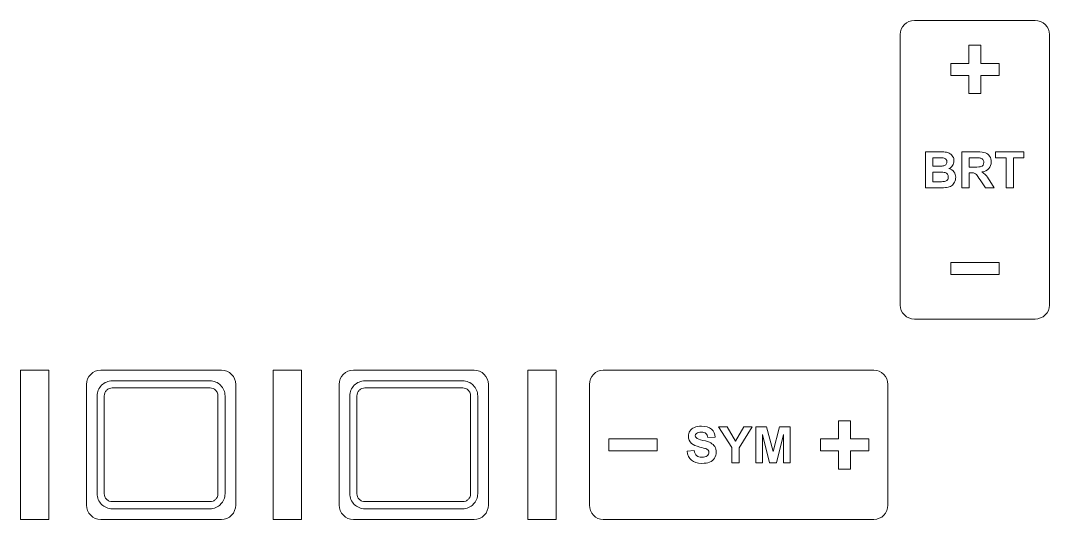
# Model space of a CAD drawing. Header units: millimetres. Extents: x -2196 to -762, y -68 to 126.
# Drawn here: x -834.9 to -762.5, y -61.3 to -26.2 of the extents above; entities that cross this region are included whole.
import ezdxf

# ---------------------------------------------------------------- set-up
doc = ezdxf.new("R2010")
doc.units = ezdxf.units.MM
doc.header["$MEASUREMENT"] = 0
doc.layers.add('Buttons', color=7, linetype='Continuous')
doc.layers.add('Engrave', color=7, linetype='Continuous', plot=False)

msp = doc.modelspace()

# ---------------------------------------------------------------- linework, layer by layer
at = {"layer": 'Buttons', "color": 250, "lineweight": 9}
for points in [[(-834.8926, -61.2855), (-832.8926, -61.2855), (-832.8926, -50.7855), (-834.8926, -50.7855), (-834.8926, -61.2855)], [(-817.1126, -61.2853), (-815.1126, -61.2853), (-815.1126, -50.7853), (-817.1126, -50.7853), (-817.1126, -61.2853)], [(-799.2044, -61.2855), (-797.2044, -61.2855), (-797.2044, -50.7855), (-799.2044, -50.7855), (-799.2044, -61.2855)]]:
    msp.add_lwpolyline(points, close=True, dxfattribs=at)
for points in [[(-763.4927, -47.1854), (-763.4927, -47.1854), (-771.9925, -47.1854), (-771.9925, -47.1854), (-771.9925, -47.1854), (-772.2575, -47.1855), (-772.5118, -47.0828), (-772.6993, -46.8999), (-772.6993, -46.8999), (-772.8869, -46.717), (-772.9923, -46.4675), (-772.9925, -46.2087), (-772.9925, -46.2087), (-772.9925, -46.2087), (-772.9925, -27.1623), (-772.9925, -27.1623), (-772.9925, -27.1623), (-772.9926, -26.9034), (-772.8875, -26.6551), (-772.7002, -26.4719), (-772.7002, -26.4719), (-772.5129, -26.2887), (-772.2575, -26.1857), (-771.9925, -26.1856), (-771.9925, -26.1856), (-771.9925, -26.1856), (-763.4927, -26.1856), (-763.4927, -26.1856), (-763.4927, -26.1856), (-763.2276, -26.1854), (-762.9734, -26.2881), (-762.7858, -26.471), (-762.7858, -26.471), (-762.5983, -26.6539), (-762.4928, -26.9034), (-762.4927, -27.1623), (-762.4927, -27.1623), (-762.4927, -27.1623), (-762.4927, -46.2087), (-762.4927, -46.2087), (-762.4927, -46.2087), (-762.4925, -46.4675), (-762.5976, -46.7159), (-762.7849, -46.899), (-762.7849, -46.899), (-762.9722, -47.0822), (-763.2276, -47.1852), (-763.4927, -47.1854)], [(-820.7526, -61.2855), (-820.7526, -61.2855), (-829.2526, -61.2855), (-829.2526, -61.2855), (-829.2526, -61.2855), (-829.5176, -61.2857), (-829.7719, -61.1806), (-829.9594, -60.9933), (-829.9594, -60.9933), (-830.147, -60.806), (-830.2524, -60.5506), (-830.2526, -60.2855), (-830.2526, -60.2855), (-830.2526, -60.2855), (-830.2526, -51.7855), (-830.2526, -51.7855), (-830.2526, -51.7855), (-830.2527, -51.5205), (-830.1476, -51.2662), (-829.9603, -51.0787), (-829.9603, -51.0787), (-829.773, -50.8911), (-829.5176, -50.7857), (-829.2526, -50.7855), (-829.2526, -50.7855), (-829.2526, -50.7855), (-820.7526, -50.7855), (-820.7526, -50.7855), (-820.7526, -50.7855), (-820.4875, -50.7854), (-820.2333, -50.8905), (-820.0457, -51.0778), (-820.0457, -51.0778), (-819.8582, -51.2651), (-819.7527, -51.5205), (-819.7526, -51.7855), (-819.7526, -51.7855), (-819.7526, -51.7855), (-819.7526, -60.2855), (-819.7526, -60.2855), (-819.7526, -60.2855), (-819.7524, -60.5506), (-819.8575, -60.8048), (-820.0448, -60.9924), (-820.0448, -60.9924), (-820.2321, -61.1799), (-820.4875, -61.2854), (-820.7526, -61.2855)], [(-802.9726, -61.2855), (-802.9726, -61.2855), (-811.4726, -61.2855), (-811.4726, -61.2855), (-811.4726, -61.2855), (-811.7376, -61.2857), (-811.9919, -61.1806), (-812.1794, -60.9933), (-812.1794, -60.9933), (-812.367, -60.806), (-812.4724, -60.5506), (-812.4726, -60.2855), (-812.4726, -60.2855), (-812.4726, -60.2855), (-812.4726, -51.7855), (-812.4726, -51.7855), (-812.4726, -51.7855), (-812.4727, -51.5205), (-812.3676, -51.2662), (-812.1803, -51.0787), (-812.1803, -51.0787), (-811.993, -50.8911), (-811.7376, -50.7857), (-811.4726, -50.7855), (-811.4726, -50.7855), (-811.4726, -50.7855), (-802.9726, -50.7855), (-802.9726, -50.7855), (-802.9726, -50.7855), (-802.7075, -50.7854), (-802.4533, -50.8905), (-802.2657, -51.0778), (-802.2657, -51.0778), (-802.0782, -51.2651), (-801.9727, -51.5205), (-801.9726, -51.7855), (-801.9726, -51.7855), (-801.9726, -51.7855), (-801.9726, -60.2855), (-801.9726, -60.2855), (-801.9726, -60.2855), (-801.9724, -60.5506), (-802.0775, -60.8048), (-802.2648, -60.9924), (-802.2648, -60.9924), (-802.4521, -61.1799), (-802.7075, -61.2854), (-802.9726, -61.2855)], [(-794.8625, -60.2854), (-794.8625, -60.2854), (-794.8625, -51.7856), (-794.8625, -51.7856), (-794.8625, -51.7856), (-794.8626, -51.5206), (-794.7599, -51.2663), (-794.577, -51.0788), (-794.577, -51.0788), (-794.3941, -50.8912), (-794.1446, -50.7858), (-793.8858, -50.7856), (-793.8858, -50.7856), (-793.8858, -50.7856), (-774.8394, -50.7856), (-774.8394, -50.7856), (-774.8394, -50.7856), (-774.5805, -50.7855), (-774.3322, -50.8906), (-774.149, -51.0779), (-774.149, -51.0779), (-773.9658, -51.2652), (-773.8628, -51.5206), (-773.8627, -51.7856), (-773.8627, -51.7856), (-773.8627, -51.7856), (-773.8627, -60.2854), (-773.8627, -60.2854), (-773.8627, -60.2854), (-773.8625, -60.5505), (-773.9652, -60.8047), (-774.1481, -60.9923), (-774.1481, -60.9923), (-774.331, -61.1798), (-774.5805, -61.2853), (-774.8394, -61.2854), (-774.8394, -61.2854), (-774.8394, -61.2854), (-793.8858, -61.2854), (-793.8858, -61.2854), (-793.8858, -61.2854), (-794.1446, -61.2856), (-794.393, -61.1805), (-794.5761, -60.9932), (-794.5761, -60.9932), (-794.7593, -60.8059), (-794.8623, -60.5505), (-794.8625, -60.2854)]]:
    msp.add_open_spline(points, degree=3, knots=[0, 0, 0, 0, 0.0769231, 0.0769231, 0.0769231, 0.0769231, 0.1538462, 0.1538462, 0.1538462, 0.1538462, 0.2307692, 0.2307692, 0.2307692, 0.2307692, 0.3076923, 0.3076923, 0.3076923, 0.3076923, 0.3846154, 0.3846154, 0.3846154, 0.3846154, 0.4615385, 0.4615385, 0.4615385, 0.4615385, 0.5384615, 0.5384615, 0.5384615, 0.5384615, 0.6153846, 0.6153846, 0.6153846, 0.6153846, 0.6923077, 0.6923077, 0.6923077, 0.6923077, 0.7692308, 0.7692308, 0.7692308, 0.7692308, 0.8461538, 0.8461538, 0.8461538, 0.8461538, 1, 1, 1, 1], dxfattribs=at)
at = {"layer": 'Engrave', "color": 240, "lineweight": 9}
for points, knots in [([(-766.0349, -30.0522), (-766.0349, -30.0522), (-767.3099, -30.0522), (-767.3099, -30.0522), (-767.3099, -30.0522), (-767.3099, -30.0522), (-767.3099, -31.3272), (-767.3099, -31.3272), (-767.3099, -31.3272), (-767.3099, -31.3272), (-768.1599, -31.3272), (-768.1599, -31.3272), (-768.1599, -31.3272), (-768.1599, -31.3272), (-768.1599, -30.0522), (-768.1599, -30.0522), (-768.1599, -30.0522), (-768.1599, -30.0522), (-769.4349, -30.0522), (-769.4349, -30.0522), (-769.4349, -30.0522), (-769.4349, -30.0522), (-769.4349, -29.2022), (-769.4349, -29.2022), (-769.4349, -29.2022), (-769.4349, -29.2022), (-768.1599, -29.2022), (-768.1599, -29.2022), (-768.1599, -29.2022), (-768.1599, -29.2022), (-768.1599, -27.9272), (-768.1599, -27.9272), (-768.1599, -27.9272), (-768.1599, -27.9272), (-767.3099, -27.9272), (-767.3099, -27.9272), (-767.3099, -27.9272), (-767.3099, -27.9272), (-767.3099, -29.2022), (-767.3099, -29.2022), (-767.3099, -29.2022), (-767.3099, -29.2022), (-766.0349, -29.2022), (-766.0349, -29.2022), (-766.0349, -29.2022), (-766.0349, -29.2022), (-766.0349, -30.0522), (-766.0349, -30.0522)], [0, 0, 0, 0, 0.0769231, 0.0769231, 0.0769231, 0.0769231, 0.1538462, 0.1538462, 0.1538462, 0.1538462, 0.2307692, 0.2307692, 0.2307692, 0.2307692, 0.3076923, 0.3076923, 0.3076923, 0.3076923, 0.3846154, 0.3846154, 0.3846154, 0.3846154, 0.4615385, 0.4615385, 0.4615385, 0.4615385, 0.5384615, 0.5384615, 0.5384615, 0.5384615, 0.6153846, 0.6153846, 0.6153846, 0.6153846, 0.6923077, 0.6923077, 0.6923077, 0.6923077, 0.7692308, 0.7692308, 0.7692308, 0.7692308, 0.8461538, 0.8461538, 0.8461538, 0.8461538, 1, 1, 1, 1]), ([(-771.2021, -35.4226), (-771.2021, -35.4226), (-770.192, -35.4226), (-770.192, -35.4226), (-770.192, -35.4226), (-769.9915, -35.4226), (-769.8427, -35.4308), (-769.7445, -35.4473), (-769.7445, -35.4473), (-769.6458, -35.4643), (-769.5582, -35.499), (-769.4806, -35.5513), (-769.4806, -35.5513), (-769.403, -35.6042), (-769.3383, -35.6742), (-769.2865, -35.7618), (-769.2865, -35.7618), (-769.2348, -35.8494), (-769.2089, -35.9482), (-769.2089, -36.057), (-769.2089, -36.057), (-769.2089, -36.1746), (-769.2407, -36.2833), (-769.3042, -36.3815), (-769.3042, -36.3815), (-769.3677, -36.4803), (-769.4541, -36.5538), (-769.5629, -36.6032), (-769.5629, -36.6032), (-769.4094, -36.6484), (-769.2918, -36.7249), (-769.2089, -36.8331), (-769.2089, -36.8331), (-769.1266, -36.9412), (-769.0855, -37.0682), (-769.0855, -37.2146), (-769.0855, -37.2146), (-769.0855, -37.3299), (-769.1119, -37.4416), (-769.1654, -37.5504), (-769.1654, -37.5504), (-769.2189, -37.6591), (-769.2918, -37.7461), (-769.3847, -37.8114), (-769.3847, -37.8114), (-769.477, -37.8761), (-769.5911, -37.9161), (-769.7269, -37.9313), (-769.7269, -37.9313), (-769.8116, -37.9402), (-770.0168, -37.946), (-770.3419, -37.9484), (-770.3419, -37.9484), (-770.3419, -37.9484), (-771.2021, -37.9484), (-771.2021, -37.9484), (-771.2021, -37.9484), (-771.2021, -37.9484), (-771.2021, -35.4226), (-771.2021, -35.4226)], [0, 0, 0, 0, 0.0625, 0.0625, 0.0625, 0.0625, 0.125, 0.125, 0.125, 0.125, 0.1875, 0.1875, 0.1875, 0.1875, 0.25, 0.25, 0.25, 0.25, 0.3125, 0.3125, 0.3125, 0.3125, 0.375, 0.375, 0.375, 0.375, 0.4375, 0.4375, 0.4375, 0.4375, 0.5, 0.5, 0.5, 0.5, 0.5625, 0.5625, 0.5625, 0.5625, 0.625, 0.625, 0.625, 0.625, 0.6875, 0.6875, 0.6875, 0.6875, 0.75, 0.75, 0.75, 0.75, 0.8125, 0.8125, 0.8125, 0.8125, 0.875, 0.875, 0.875, 0.875, 1, 1, 1, 1]), ([(-768.6545, -37.9484), (-768.6545, -37.9484), (-768.6545, -35.4226), (-768.6545, -35.4226), (-768.6545, -35.4226), (-768.6545, -35.4226), (-767.5803, -35.4226), (-767.5803, -35.4226), (-767.5803, -35.4226), (-767.3104, -35.4226), (-767.114, -35.4455), (-766.9918, -35.4908), (-766.9918, -35.4908), (-766.8689, -35.536), (-766.7713, -35.6166), (-766.6978, -35.7324), (-766.6978, -35.7324), (-766.6243, -35.8488), (-766.5872, -35.9811), (-766.5872, -36.1305), (-766.5872, -36.1305), (-766.5872, -36.3204), (-766.6425, -36.4768), (-766.7536, -36.6002), (-766.7536, -36.6002), (-766.8648, -36.7237), (-767.0306, -36.8013), (-767.2516, -36.8336), (-767.2516, -36.8336), (-767.1417, -36.8977), (-767.0511, -36.9683), (-766.98, -37.0453), (-766.98, -37.0453), (-766.9083, -37.1223), (-766.8118, -37.2593), (-766.6907, -37.4557), (-766.6907, -37.4557), (-766.6907, -37.4557), (-766.3826, -37.9484), (-766.3826, -37.9484), (-766.3826, -37.9484), (-766.3826, -37.9484), (-766.9923, -37.9484), (-766.9923, -37.9484), (-766.9923, -37.9484), (-766.9923, -37.9484), (-767.358, -37.3969), (-767.358, -37.3969), (-767.358, -37.3969), (-767.4892, -37.2011), (-767.5791, -37.0776), (-767.6279, -37.0265), (-767.6279, -37.0265), (-767.6761, -36.9759), (-767.7273, -36.9407), (-767.7814, -36.9218), (-767.7814, -36.9218), (-767.8361, -36.903), (-767.9219, -36.8936), (-768.0395, -36.8936), (-768.0395, -36.8936), (-768.0395, -36.8936), (-768.143, -36.8936), (-768.143, -36.8936), (-768.143, -36.8936), (-768.143, -36.8936), (-768.143, -37.9484), (-768.143, -37.9484), (-768.143, -37.9484), (-768.143, -37.9484), (-768.6545, -37.9484), (-768.6545, -37.9484)], [0, 0, 0, 0, 0.0526316, 0.0526316, 0.0526316, 0.0526316, 0.1052632, 0.1052632, 0.1052632, 0.1052632, 0.1578947, 0.1578947, 0.1578947, 0.1578947, 0.2105263, 0.2105263, 0.2105263, 0.2105263, 0.2631579, 0.2631579, 0.2631579, 0.2631579, 0.3157895, 0.3157895, 0.3157895, 0.3157895, 0.3684211, 0.3684211, 0.3684211, 0.3684211, 0.4210526, 0.4210526, 0.4210526, 0.4210526, 0.4736842, 0.4736842, 0.4736842, 0.4736842, 0.5263158, 0.5263158, 0.5263158, 0.5263158, 0.5789474, 0.5789474, 0.5789474, 0.5789474, 0.6315789, 0.6315789, 0.6315789, 0.6315789, 0.6842105, 0.6842105, 0.6842105, 0.6842105, 0.7368421, 0.7368421, 0.7368421, 0.7368421, 0.7894737, 0.7894737, 0.7894737, 0.7894737, 0.8421053, 0.8421053, 0.8421053, 0.8421053, 0.8947368, 0.8947368, 0.8947368, 0.8947368, 1, 1, 1, 1]), ([(-765.5389, -37.9484), (-765.5389, -37.9484), (-765.5389, -35.8494), (-765.5389, -35.8494), (-765.5389, -35.8494), (-765.5389, -35.8494), (-766.2868, -35.8494), (-766.2868, -35.8494), (-766.2868, -35.8494), (-766.2868, -35.8494), (-766.2868, -35.4226), (-766.2868, -35.4226), (-766.2868, -35.4226), (-766.2868, -35.4226), (-764.2831, -35.4226), (-764.2831, -35.4226), (-764.2831, -35.4226), (-764.2831, -35.4226), (-764.2831, -35.8494), (-764.2831, -35.8494), (-764.2831, -35.8494), (-764.2831, -35.8494), (-765.0274, -35.8494), (-765.0274, -35.8494), (-765.0274, -35.8494), (-765.0274, -35.8494), (-765.0274, -37.9484), (-765.0274, -37.9484), (-765.0274, -37.9484), (-765.0274, -37.9484), (-765.5389, -37.9484), (-765.5389, -37.9484)], [0, 0, 0, 0, 0.1111111, 0.1111111, 0.1111111, 0.1111111, 0.2222222, 0.2222222, 0.2222222, 0.2222222, 0.3333333, 0.3333333, 0.3333333, 0.3333333, 0.4444444, 0.4444444, 0.4444444, 0.4444444, 0.5555556, 0.5555556, 0.5555556, 0.5555556, 0.6666667, 0.6666667, 0.6666667, 0.6666667, 0.7777778, 0.7777778, 0.7777778, 0.7777778, 1, 1, 1, 1]), ([(-770.6906, -35.8424), (-770.6906, -35.8424), (-770.6906, -36.4244), (-770.6906, -36.4244), (-770.6906, -36.4244), (-770.6906, -36.4244), (-770.3566, -36.4244), (-770.3566, -36.4244), (-770.3566, -36.4244), (-770.1585, -36.4244), (-770.035, -36.4215), (-769.9868, -36.4156), (-769.9868, -36.4156), (-769.8998, -36.4056), (-769.831, -36.3756), (-769.781, -36.3257), (-769.781, -36.3257), (-769.731, -36.2757), (-769.7063, -36.2104), (-769.7063, -36.1293), (-769.7063, -36.1293), (-769.7063, -36.0511), (-769.7281, -35.9882), (-769.771, -35.9394), (-769.771, -35.9394), (-769.8139, -35.8906), (-769.878, -35.8612), (-769.9627, -35.8512), (-769.9627, -35.8512), (-770.0132, -35.8453), (-770.1585, -35.8424), (-770.3978, -35.8424), (-770.3978, -35.8424), (-770.3978, -35.8424), (-770.6906, -35.8424), (-770.6906, -35.8424)], [0, 0, 0, 0, 0.1, 0.1, 0.1, 0.1, 0.2, 0.2, 0.2, 0.2, 0.3, 0.3, 0.3, 0.3, 0.4, 0.4, 0.4, 0.4, 0.5, 0.5, 0.5, 0.5, 0.6, 0.6, 0.6, 0.6, 0.7, 0.7, 0.7, 0.7, 0.8, 0.8, 0.8, 0.8, 1, 1, 1, 1]), ([(-768.143, -36.4915), (-768.143, -36.4915), (-767.7655, -36.4915), (-767.7655, -36.4915), (-767.7655, -36.4915), (-767.5209, -36.4915), (-767.3686, -36.4809), (-767.3075, -36.4603), (-767.3075, -36.4603), (-767.2469, -36.4397), (-767.1987, -36.4039), (-767.1646, -36.3533), (-767.1646, -36.3533), (-767.1299, -36.3027), (-767.1129, -36.2392), (-767.1129, -36.1634), (-767.1129, -36.1634), (-767.1129, -36.0781), (-767.1358, -36.0099), (-767.1811, -35.957), (-767.1811, -35.957), (-767.2263, -35.9047), (-767.2904, -35.8718), (-767.3727, -35.8582), (-767.3727, -35.8582), (-767.4145, -35.8524), (-767.5385, -35.8494), (-767.7449, -35.8494), (-767.7449, -35.8494), (-767.7449, -35.8494), (-768.143, -35.8494), (-768.143, -35.8494), (-768.143, -35.8494), (-768.143, -35.8494), (-768.143, -36.4915), (-768.143, -36.4915)], [0, 0, 0, 0, 0.1, 0.1, 0.1, 0.1, 0.2, 0.2, 0.2, 0.2, 0.3, 0.3, 0.3, 0.3, 0.4, 0.4, 0.4, 0.4, 0.5, 0.5, 0.5, 0.5, 0.6, 0.6, 0.6, 0.6, 0.7, 0.7, 0.7, 0.7, 0.8, 0.8, 0.8, 0.8, 1, 1, 1, 1]), ([(-770.6906, -36.8442), (-770.6906, -36.8442), (-770.6906, -37.5215), (-770.6906, -37.5215), (-770.6906, -37.5215), (-770.6906, -37.5215), (-770.2178, -37.5215), (-770.2178, -37.5215), (-770.2178, -37.5215), (-770.0344, -37.5215), (-769.9174, -37.5163), (-769.868, -37.5063), (-769.868, -37.5063), (-769.7922, -37.4922), (-769.7304, -37.4586), (-769.6828, -37.4051), (-769.6828, -37.4051), (-769.6352, -37.351), (-769.6111, -37.2799), (-769.6111, -37.1899), (-769.6111, -37.1899), (-769.6111, -37.1135), (-769.6293, -37.0494), (-769.6664, -36.9965), (-769.6664, -36.9965), (-769.7028, -36.9436), (-769.7563, -36.9048), (-769.8257, -36.8807), (-769.8257, -36.8807), (-769.8951, -36.8566), (-770.0462, -36.8442), (-770.2784, -36.8442), (-770.2784, -36.8442), (-770.2784, -36.8442), (-770.6906, -36.8442), (-770.6906, -36.8442)], [0, 0, 0, 0, 0.1, 0.1, 0.1, 0.1, 0.2, 0.2, 0.2, 0.2, 0.3, 0.3, 0.3, 0.3, 0.4, 0.4, 0.4, 0.4, 0.5, 0.5, 0.5, 0.5, 0.6, 0.6, 0.6, 0.6, 0.7, 0.7, 0.7, 0.7, 0.8, 0.8, 0.8, 0.8, 1, 1, 1, 1]), ([(-769.4349, -43.2024), (-769.4349, -43.2024), (-766.0349, -43.2024), (-766.0349, -43.2024), (-766.0349, -43.2024), (-766.0349, -43.2024), (-766.0349, -44.0524), (-766.0349, -44.0524), (-766.0349, -44.0524), (-766.0349, -44.0524), (-769.4349, -44.0524), (-769.4349, -44.0524), (-769.4349, -44.0524), (-769.4349, -44.0524), (-769.4349, -43.2024), (-769.4349, -43.2024)], [0, 0, 0, 0, 0.2, 0.2, 0.2, 0.2, 0.4, 0.4, 0.4, 0.4, 0.6, 0.6, 0.6, 0.6, 1, 1, 1, 1]), ([(-821.5623, -60.5354), (-821.5623, -60.5354), (-828.443, -60.5354), (-828.443, -60.5354), (-828.443, -60.5354), (-828.443, -60.5354), (-828.443, -60.5344), (-828.443, -60.5344), (-828.443, -60.5344), (-828.5833, -60.5345), (-828.7208, -60.5069), (-828.8473, -60.4546), (-828.8473, -60.4546), (-828.975, -60.4019), (-829.0922, -60.3244), (-829.191, -60.2257), (-829.191, -60.2257), (-829.2909, -60.126), (-829.3686, -60.0087), (-829.4212, -59.8819), (-829.4212, -59.8819), (-829.4212, -59.8819), (-829.4212, -59.8809), (-829.4212, -59.8809), (-829.4212, -59.8809), (-829.4736, -59.7542), (-829.5014, -59.6165), (-829.5015, -59.4759), (-829.5015, -59.4759), (-829.5015, -59.4759), (-829.5025, -59.4759), (-829.5025, -59.4759), (-829.5025, -59.4759), (-829.5025, -59.4759), (-829.5025, -52.5952), (-829.5025, -52.5952), (-829.5025, -52.5952), (-829.5025, -52.5952), (-829.5015, -52.5952), (-829.5015, -52.5952), (-829.5015, -52.5952), (-829.5016, -52.4548), (-829.4739, -52.3174), (-829.4216, -52.1908), (-829.4216, -52.1908), (-829.3689, -52.0631), (-829.2914, -51.9459), (-829.1927, -51.8471), (-829.1927, -51.8471), (-829.093, -51.7472), (-828.9757, -51.6695), (-828.8489, -51.6169), (-828.8489, -51.6169), (-828.8489, -51.6169), (-828.8479, -51.6169), (-828.8479, -51.6169), (-828.8479, -51.6169), (-828.7213, -51.5646), (-828.5835, -51.5367), (-828.443, -51.5366), (-828.443, -51.5366), (-828.443, -51.5366), (-828.443, -51.5356), (-828.443, -51.5356), (-828.443, -51.5356), (-828.443, -51.5356), (-821.5623, -51.5356), (-821.5623, -51.5356), (-821.5623, -51.5356), (-821.5623, -51.5356), (-821.5623, -51.5366), (-821.5623, -51.5366), (-821.5623, -51.5366), (-821.4218, -51.5365), (-821.2844, -51.5642), (-821.1578, -51.6165), (-821.1578, -51.6165), (-821.1578, -51.6165), (-821.1568, -51.6165), (-821.1568, -51.6165), (-821.1568, -51.6165), (-821.0303, -51.6689), (-820.9133, -51.7464), (-820.8141, -51.8455), (-820.8141, -51.8455), (-820.8141, -51.8455), (-820.8131, -51.8455), (-820.8131, -51.8455), (-820.8131, -51.8455), (-820.7149, -51.9437), (-820.6373, -52.0614), (-820.584, -52.1903), (-820.584, -52.1903), (-820.5316, -52.3169), (-820.5038, -52.4546), (-820.5037, -52.5952), (-820.5037, -52.5952), (-820.5037, -52.5952), (-820.5027, -52.5952), (-820.5027, -52.5952), (-820.5027, -52.5952), (-820.5027, -52.5952), (-820.5027, -59.4759), (-820.5027, -59.4759), (-820.5027, -59.4759), (-820.5027, -59.4759), (-820.5037, -59.4759), (-820.5037, -59.4759), (-820.5037, -59.4759), (-820.5036, -59.6162), (-820.5312, -59.7537), (-820.5835, -59.8802), (-820.5835, -59.8802), (-820.6363, -60.008), (-820.7138, -60.1251), (-820.8124, -60.224), (-820.8124, -60.224), (-820.8124, -60.224), (-820.8124, -60.225), (-820.8124, -60.225), (-820.8124, -60.225), (-820.9105, -60.3231), (-821.0283, -60.4007), (-821.1573, -60.4541), (-821.1573, -60.4541), (-821.2839, -60.5065), (-821.4218, -60.5343), (-821.5623, -60.5344), (-821.5623, -60.5344), (-821.5623, -60.5344), (-821.5623, -60.5354), (-821.5623, -60.5354)], [0, 0, 0, 0, 0.0294118, 0.0294118, 0.0294118, 0.0294118, 0.0588235, 0.0588235, 0.0588235, 0.0588235, 0.0882353, 0.0882353, 0.0882353, 0.0882353, 0.1176471, 0.1176471, 0.1176471, 0.1176471, 0.1470588, 0.1470588, 0.1470588, 0.1470588, 0.1764706, 0.1764706, 0.1764706, 0.1764706, 0.2058824, 0.2058824, 0.2058824, 0.2058824, 0.2352941, 0.2352941, 0.2352941, 0.2352941, 0.2647059, 0.2647059, 0.2647059, 0.2647059, 0.2941176, 0.2941176, 0.2941176, 0.2941176, 0.3235294, 0.3235294, 0.3235294, 0.3235294, 0.3529412, 0.3529412, 0.3529412, 0.3529412, 0.3823529, 0.3823529, 0.3823529, 0.3823529, 0.4117647, 0.4117647, 0.4117647, 0.4117647, 0.4411765, 0.4411765, 0.4411765, 0.4411765, 0.4705882, 0.4705882, 0.4705882, 0.4705882, 0.5, 0.5, 0.5, 0.5, 0.5294118, 0.5294118, 0.5294118, 0.5294118, 0.5588235, 0.5588235, 0.5588235, 0.5588235, 0.5882353, 0.5882353, 0.5882353, 0.5882353, 0.6176471, 0.6176471, 0.6176471, 0.6176471, 0.6470588, 0.6470588, 0.6470588, 0.6470588, 0.6764706, 0.6764706, 0.6764706, 0.6764706, 0.7058824, 0.7058824, 0.7058824, 0.7058824, 0.7352941, 0.7352941, 0.7352941, 0.7352941, 0.7647059, 0.7647059, 0.7647059, 0.7647059, 0.7941176, 0.7941176, 0.7941176, 0.7941176, 0.8235294, 0.8235294, 0.8235294, 0.8235294, 0.8529412, 0.8529412, 0.8529412, 0.8529412, 0.8823529, 0.8823529, 0.8823529, 0.8823529, 0.9117647, 0.9117647, 0.9117647, 0.9117647, 0.9411765, 0.9411765, 0.9411765, 0.9411765, 1, 1, 1, 1]), ([(-828.443, -60.0364), (-828.443, -60.0364), (-828.443, -60.0354), (-828.443, -60.0354), (-828.443, -60.0354), (-828.443, -60.0354), (-821.5623, -60.0354), (-821.5623, -60.0354), (-821.5623, -60.0354), (-821.5623, -60.0354), (-821.5623, -60.0364), (-821.5623, -60.0364), (-821.5623, -60.0364), (-821.4884, -60.0364), (-821.4149, -60.0213), (-821.3467, -59.9931), (-821.3467, -59.9931), (-821.2811, -59.966), (-821.2193, -59.9247), (-821.166, -59.8714), (-821.166, -59.8714), (-821.166, -59.8714), (-821.1655, -59.8719), (-821.1655, -59.8719), (-821.1655, -59.8719), (-821.1129, -59.8191), (-821.072, -59.7574), (-821.0445, -59.6908), (-821.0445, -59.6908), (-821.0165, -59.623), (-821.0017, -59.5498), (-821.0017, -59.4759), (-821.0017, -59.4759), (-821.0017, -59.4759), (-821.0027, -59.4759), (-821.0027, -59.4759), (-821.0027, -59.4759), (-821.0027, -59.4759), (-821.0027, -52.5952), (-821.0027, -52.5952), (-821.0027, -52.5952), (-821.0027, -52.5952), (-821.0017, -52.5952), (-821.0017, -52.5952), (-821.0017, -52.5952), (-821.0017, -52.5213), (-821.0168, -52.4479), (-821.045, -52.3797), (-821.045, -52.3797), (-821.0721, -52.3141), (-821.1134, -52.2524), (-821.1667, -52.1991), (-821.1667, -52.1991), (-821.1667, -52.1991), (-821.1662, -52.1986), (-821.1662, -52.1986), (-821.1662, -52.1986), (-821.2185, -52.1465), (-821.2806, -52.1055), (-821.3482, -52.0775), (-821.3482, -52.0775), (-821.3482, -52.0775), (-821.3481, -52.0772), (-821.3481, -52.0772), (-821.3481, -52.0772), (-821.4157, -52.0495), (-821.4886, -52.0346), (-821.5623, -52.0346), (-821.5623, -52.0346), (-821.5623, -52.0346), (-821.5623, -52.0356), (-821.5623, -52.0356), (-821.5623, -52.0356), (-821.5623, -52.0356), (-828.443, -52.0356), (-828.443, -52.0356), (-828.443, -52.0356), (-828.443, -52.0356), (-828.443, -52.0346), (-828.443, -52.0346), (-828.443, -52.0346), (-828.5165, -52.0346), (-828.5897, -52.0497), (-828.6576, -52.0776), (-828.6576, -52.0776), (-828.6576, -52.0776), (-828.6575, -52.0779), (-828.6575, -52.0779), (-828.6575, -52.0779), (-828.7252, -52.106), (-828.7874, -52.1469), (-828.8391, -52.1987), (-828.8391, -52.1987), (-828.8918, -52.2515), (-828.9331, -52.3135), (-828.9606, -52.3802), (-828.9606, -52.3802), (-828.9886, -52.4481), (-829.0035, -52.5213), (-829.0035, -52.5952), (-829.0035, -52.5952), (-829.0035, -52.5952), (-829.0025, -52.5952), (-829.0025, -52.5952), (-829.0025, -52.5952), (-829.0025, -52.5952), (-829.0025, -59.4759), (-829.0025, -59.4759), (-829.0025, -59.4759), (-829.0025, -59.4759), (-829.0035, -59.4759), (-829.0035, -59.4759), (-829.0035, -59.4759), (-829.0035, -59.5495), (-828.9884, -59.6227), (-828.9605, -59.6906), (-828.9605, -59.6906), (-828.9605, -59.6906), (-828.9602, -59.6905), (-828.9602, -59.6905), (-828.9602, -59.6905), (-828.9321, -59.7582), (-828.8912, -59.8204), (-828.8394, -59.8721), (-828.8394, -59.8721), (-828.7865, -59.9249), (-828.7246, -59.9661), (-828.6579, -59.9936), (-828.6579, -59.9936), (-828.5901, -60.0216), (-828.5169, -60.0364), (-828.443, -60.0364)], [0, 0, 0, 0, 0.0294118, 0.0294118, 0.0294118, 0.0294118, 0.0588235, 0.0588235, 0.0588235, 0.0588235, 0.0882353, 0.0882353, 0.0882353, 0.0882353, 0.1176471, 0.1176471, 0.1176471, 0.1176471, 0.1470588, 0.1470588, 0.1470588, 0.1470588, 0.1764706, 0.1764706, 0.1764706, 0.1764706, 0.2058824, 0.2058824, 0.2058824, 0.2058824, 0.2352941, 0.2352941, 0.2352941, 0.2352941, 0.2647059, 0.2647059, 0.2647059, 0.2647059, 0.2941176, 0.2941176, 0.2941176, 0.2941176, 0.3235294, 0.3235294, 0.3235294, 0.3235294, 0.3529412, 0.3529412, 0.3529412, 0.3529412, 0.3823529, 0.3823529, 0.3823529, 0.3823529, 0.4117647, 0.4117647, 0.4117647, 0.4117647, 0.4411765, 0.4411765, 0.4411765, 0.4411765, 0.4705882, 0.4705882, 0.4705882, 0.4705882, 0.5, 0.5, 0.5, 0.5, 0.5294118, 0.5294118, 0.5294118, 0.5294118, 0.5588235, 0.5588235, 0.5588235, 0.5588235, 0.5882353, 0.5882353, 0.5882353, 0.5882353, 0.6176471, 0.6176471, 0.6176471, 0.6176471, 0.6470588, 0.6470588, 0.6470588, 0.6470588, 0.6764706, 0.6764706, 0.6764706, 0.6764706, 0.7058824, 0.7058824, 0.7058824, 0.7058824, 0.7352941, 0.7352941, 0.7352941, 0.7352941, 0.7647059, 0.7647059, 0.7647059, 0.7647059, 0.7941176, 0.7941176, 0.7941176, 0.7941176, 0.8235294, 0.8235294, 0.8235294, 0.8235294, 0.8529412, 0.8529412, 0.8529412, 0.8529412, 0.8823529, 0.8823529, 0.8823529, 0.8823529, 0.9117647, 0.9117647, 0.9117647, 0.9117647, 0.9411765, 0.9411765, 0.9411765, 0.9411765, 1, 1, 1, 1]), ([(-803.7823, -60.5354), (-803.7823, -60.5354), (-810.663, -60.5354), (-810.663, -60.5354), (-810.663, -60.5354), (-810.663, -60.5354), (-810.663, -60.5344), (-810.663, -60.5344), (-810.663, -60.5344), (-810.8033, -60.5345), (-810.9408, -60.5069), (-811.0673, -60.4546), (-811.0673, -60.4546), (-811.195, -60.4019), (-811.3122, -60.3244), (-811.411, -60.2257), (-811.411, -60.2257), (-811.5109, -60.126), (-811.5886, -60.0087), (-811.6412, -59.8819), (-811.6412, -59.8819), (-811.6412, -59.8819), (-811.6412, -59.8809), (-811.6412, -59.8809), (-811.6412, -59.8809), (-811.6936, -59.7542), (-811.7214, -59.6165), (-811.7215, -59.4759), (-811.7215, -59.4759), (-811.7215, -59.4759), (-811.7225, -59.4759), (-811.7225, -59.4759), (-811.7225, -59.4759), (-811.7225, -59.4759), (-811.7225, -52.5952), (-811.7225, -52.5952), (-811.7225, -52.5952), (-811.7225, -52.5952), (-811.7215, -52.5952), (-811.7215, -52.5952), (-811.7215, -52.5952), (-811.7216, -52.4548), (-811.6939, -52.3174), (-811.6416, -52.1908), (-811.6416, -52.1908), (-811.5889, -52.0631), (-811.5114, -51.9459), (-811.4127, -51.8471), (-811.4127, -51.8471), (-811.313, -51.7472), (-811.1957, -51.6695), (-811.0689, -51.6169), (-811.0689, -51.6169), (-811.0689, -51.6169), (-811.0679, -51.6169), (-811.0679, -51.6169), (-811.0679, -51.6169), (-810.9413, -51.5646), (-810.8035, -51.5367), (-810.663, -51.5366), (-810.663, -51.5366), (-810.663, -51.5366), (-810.663, -51.5356), (-810.663, -51.5356), (-810.663, -51.5356), (-810.663, -51.5356), (-803.7823, -51.5356), (-803.7823, -51.5356), (-803.7823, -51.5356), (-803.7823, -51.5356), (-803.7823, -51.5366), (-803.7823, -51.5366), (-803.7823, -51.5366), (-803.6418, -51.5365), (-803.5044, -51.5642), (-803.3778, -51.6165), (-803.3778, -51.6165), (-803.3778, -51.6165), (-803.3768, -51.6165), (-803.3768, -51.6165), (-803.3768, -51.6165), (-803.2503, -51.6689), (-803.1333, -51.7464), (-803.0341, -51.8455), (-803.0341, -51.8455), (-803.0341, -51.8455), (-803.0331, -51.8455), (-803.0331, -51.8455), (-803.0331, -51.8455), (-802.9349, -51.9437), (-802.8573, -52.0614), (-802.804, -52.1903), (-802.804, -52.1903), (-802.7516, -52.3169), (-802.7238, -52.4546), (-802.7237, -52.5952), (-802.7237, -52.5952), (-802.7237, -52.5952), (-802.7227, -52.5952), (-802.7227, -52.5952), (-802.7227, -52.5952), (-802.7227, -52.5952), (-802.7227, -59.4759), (-802.7227, -59.4759), (-802.7227, -59.4759), (-802.7227, -59.4759), (-802.7237, -59.4759), (-802.7237, -59.4759), (-802.7237, -59.4759), (-802.7236, -59.6162), (-802.7512, -59.7537), (-802.8035, -59.8802), (-802.8035, -59.8802), (-802.8563, -60.008), (-802.9338, -60.1251), (-803.0324, -60.224), (-803.0324, -60.224), (-803.0324, -60.224), (-803.0324, -60.225), (-803.0324, -60.225), (-803.0324, -60.225), (-803.1305, -60.3231), (-803.2483, -60.4007), (-803.3773, -60.4541), (-803.3773, -60.4541), (-803.5039, -60.5065), (-803.6418, -60.5343), (-803.7823, -60.5344), (-803.7823, -60.5344), (-803.7823, -60.5344), (-803.7823, -60.5354), (-803.7823, -60.5354)], [0, 0, 0, 0, 0.0294118, 0.0294118, 0.0294118, 0.0294118, 0.0588235, 0.0588235, 0.0588235, 0.0588235, 0.0882353, 0.0882353, 0.0882353, 0.0882353, 0.1176471, 0.1176471, 0.1176471, 0.1176471, 0.1470588, 0.1470588, 0.1470588, 0.1470588, 0.1764706, 0.1764706, 0.1764706, 0.1764706, 0.2058824, 0.2058824, 0.2058824, 0.2058824, 0.2352941, 0.2352941, 0.2352941, 0.2352941, 0.2647059, 0.2647059, 0.2647059, 0.2647059, 0.2941176, 0.2941176, 0.2941176, 0.2941176, 0.3235294, 0.3235294, 0.3235294, 0.3235294, 0.3529412, 0.3529412, 0.3529412, 0.3529412, 0.3823529, 0.3823529, 0.3823529, 0.3823529, 0.4117647, 0.4117647, 0.4117647, 0.4117647, 0.4411765, 0.4411765, 0.4411765, 0.4411765, 0.4705882, 0.4705882, 0.4705882, 0.4705882, 0.5, 0.5, 0.5, 0.5, 0.5294118, 0.5294118, 0.5294118, 0.5294118, 0.5588235, 0.5588235, 0.5588235, 0.5588235, 0.5882353, 0.5882353, 0.5882353, 0.5882353, 0.6176471, 0.6176471, 0.6176471, 0.6176471, 0.6470588, 0.6470588, 0.6470588, 0.6470588, 0.6764706, 0.6764706, 0.6764706, 0.6764706, 0.7058824, 0.7058824, 0.7058824, 0.7058824, 0.7352941, 0.7352941, 0.7352941, 0.7352941, 0.7647059, 0.7647059, 0.7647059, 0.7647059, 0.7941176, 0.7941176, 0.7941176, 0.7941176, 0.8235294, 0.8235294, 0.8235294, 0.8235294, 0.8529412, 0.8529412, 0.8529412, 0.8529412, 0.8823529, 0.8823529, 0.8823529, 0.8823529, 0.9117647, 0.9117647, 0.9117647, 0.9117647, 0.9411765, 0.9411765, 0.9411765, 0.9411765, 1, 1, 1, 1]), ([(-810.663, -60.0364), (-810.663, -60.0364), (-810.663, -60.0354), (-810.663, -60.0354), (-810.663, -60.0354), (-810.663, -60.0354), (-803.7823, -60.0354), (-803.7823, -60.0354), (-803.7823, -60.0354), (-803.7823, -60.0354), (-803.7823, -60.0364), (-803.7823, -60.0364), (-803.7823, -60.0364), (-803.7084, -60.0364), (-803.6349, -60.0213), (-803.5667, -59.9931), (-803.5667, -59.9931), (-803.5011, -59.966), (-803.4393, -59.9247), (-803.386, -59.8714), (-803.386, -59.8714), (-803.386, -59.8714), (-803.3855, -59.8719), (-803.3855, -59.8719), (-803.3855, -59.8719), (-803.3329, -59.8191), (-803.292, -59.7574), (-803.2645, -59.6908), (-803.2645, -59.6908), (-803.2365, -59.623), (-803.2217, -59.5498), (-803.2217, -59.4759), (-803.2217, -59.4759), (-803.2217, -59.4759), (-803.2227, -59.4759), (-803.2227, -59.4759), (-803.2227, -59.4759), (-803.2227, -59.4759), (-803.2227, -52.5952), (-803.2227, -52.5952), (-803.2227, -52.5952), (-803.2227, -52.5952), (-803.2217, -52.5952), (-803.2217, -52.5952), (-803.2217, -52.5952), (-803.2217, -52.5213), (-803.2368, -52.4479), (-803.265, -52.3797), (-803.265, -52.3797), (-803.2921, -52.3141), (-803.3334, -52.2524), (-803.3867, -52.1991), (-803.3867, -52.1991), (-803.3867, -52.1991), (-803.3862, -52.1986), (-803.3862, -52.1986), (-803.3862, -52.1986), (-803.4385, -52.1465), (-803.5006, -52.1055), (-803.5682, -52.0775), (-803.5682, -52.0775), (-803.5682, -52.0775), (-803.5681, -52.0772), (-803.5681, -52.0772), (-803.5681, -52.0772), (-803.6357, -52.0495), (-803.7086, -52.0346), (-803.7823, -52.0346), (-803.7823, -52.0346), (-803.7823, -52.0346), (-803.7823, -52.0356), (-803.7823, -52.0356), (-803.7823, -52.0356), (-803.7823, -52.0356), (-810.663, -52.0356), (-810.663, -52.0356), (-810.663, -52.0356), (-810.663, -52.0356), (-810.663, -52.0346), (-810.663, -52.0346), (-810.663, -52.0346), (-810.7365, -52.0346), (-810.8097, -52.0497), (-810.8776, -52.0776), (-810.8776, -52.0776), (-810.8776, -52.0776), (-810.8775, -52.0779), (-810.8775, -52.0779), (-810.8775, -52.0779), (-810.9452, -52.106), (-811.0074, -52.1469), (-811.0591, -52.1987), (-811.0591, -52.1987), (-811.1118, -52.2515), (-811.1531, -52.3135), (-811.1806, -52.3802), (-811.1806, -52.3802), (-811.2086, -52.4481), (-811.2235, -52.5213), (-811.2235, -52.5952), (-811.2235, -52.5952), (-811.2235, -52.5952), (-811.2225, -52.5952), (-811.2225, -52.5952), (-811.2225, -52.5952), (-811.2225, -52.5952), (-811.2225, -59.4759), (-811.2225, -59.4759), (-811.2225, -59.4759), (-811.2225, -59.4759), (-811.2235, -59.4759), (-811.2235, -59.4759), (-811.2235, -59.4759), (-811.2235, -59.5495), (-811.2084, -59.6227), (-811.1805, -59.6906), (-811.1805, -59.6906), (-811.1805, -59.6906), (-811.1802, -59.6905), (-811.1802, -59.6905), (-811.1802, -59.6905), (-811.1521, -59.7582), (-811.1112, -59.8204), (-811.0594, -59.8721), (-811.0594, -59.8721), (-811.0065, -59.9249), (-810.9446, -59.9661), (-810.8779, -59.9936), (-810.8779, -59.9936), (-810.8101, -60.0216), (-810.7369, -60.0364), (-810.663, -60.0364)], [0, 0, 0, 0, 0.0294118, 0.0294118, 0.0294118, 0.0294118, 0.0588235, 0.0588235, 0.0588235, 0.0588235, 0.0882353, 0.0882353, 0.0882353, 0.0882353, 0.1176471, 0.1176471, 0.1176471, 0.1176471, 0.1470588, 0.1470588, 0.1470588, 0.1470588, 0.1764706, 0.1764706, 0.1764706, 0.1764706, 0.2058824, 0.2058824, 0.2058824, 0.2058824, 0.2352941, 0.2352941, 0.2352941, 0.2352941, 0.2647059, 0.2647059, 0.2647059, 0.2647059, 0.2941176, 0.2941176, 0.2941176, 0.2941176, 0.3235294, 0.3235294, 0.3235294, 0.3235294, 0.3529412, 0.3529412, 0.3529412, 0.3529412, 0.3823529, 0.3823529, 0.3823529, 0.3823529, 0.4117647, 0.4117647, 0.4117647, 0.4117647, 0.4411765, 0.4411765, 0.4411765, 0.4411765, 0.4705882, 0.4705882, 0.4705882, 0.4705882, 0.5, 0.5, 0.5, 0.5, 0.5294118, 0.5294118, 0.5294118, 0.5294118, 0.5588235, 0.5588235, 0.5588235, 0.5588235, 0.5882353, 0.5882353, 0.5882353, 0.5882353, 0.6176471, 0.6176471, 0.6176471, 0.6176471, 0.6470588, 0.6470588, 0.6470588, 0.6470588, 0.6764706, 0.6764706, 0.6764706, 0.6764706, 0.7058824, 0.7058824, 0.7058824, 0.7058824, 0.7352941, 0.7352941, 0.7352941, 0.7352941, 0.7647059, 0.7647059, 0.7647059, 0.7647059, 0.7941176, 0.7941176, 0.7941176, 0.7941176, 0.8235294, 0.8235294, 0.8235294, 0.8235294, 0.8529412, 0.8529412, 0.8529412, 0.8529412, 0.8823529, 0.8823529, 0.8823529, 0.8823529, 0.9117647, 0.9117647, 0.9117647, 0.9117647, 0.9411765, 0.9411765, 0.9411765, 0.9411765, 1, 1, 1, 1]), ([(-787.9962, -56.48), (-787.9962, -56.48), (-787.4988, -56.4306), (-787.4988, -56.4306), (-787.4988, -56.4306), (-787.4688, -56.597), (-787.4089, -56.7187), (-787.3177, -56.7969), (-787.3177, -56.7969), (-787.2266, -56.8751), (-787.1037, -56.9139), (-786.9491, -56.9139), (-786.9491, -56.9139), (-786.7856, -56.9139), (-786.6622, -56.8792), (-786.5793, -56.8098), (-786.5793, -56.8098), (-786.4964, -56.7404), (-786.4546, -56.6593), (-786.4546, -56.5664), (-786.4546, -56.5664), (-786.4546, -56.5064), (-786.4723, -56.4559), (-786.507, -56.4135), (-786.507, -56.4135), (-786.5416, -56.3718), (-786.6028, -56.3353), (-786.6898, -56.3048), (-786.6898, -56.3048), (-786.7492, -56.2836), (-786.8844, -56.2471), (-787.0961, -56.1942), (-787.0961, -56.1942), (-787.3683, -56.126), (-787.5594, -56.0425), (-787.6693, -55.9432), (-787.6693, -55.9432), (-787.824, -55.8038), (-787.901, -55.6339), (-787.901, -55.4334), (-787.901, -55.4334), (-787.901, -55.3047), (-787.8645, -55.1835), (-787.7922, -55.0712), (-787.7922, -55.0712), (-787.7193, -54.9589), (-787.6147, -54.8737), (-787.4777, -54.8149), (-787.4777, -54.8149), (-787.3407, -54.7561), (-787.176, -54.7267), (-786.982, -54.7267), (-786.982, -54.7267), (-786.6663, -54.7267), (-786.4282, -54.7967), (-786.2688, -54.9372), (-786.2688, -54.9372), (-786.1089, -55.0777), (-786.0254, -55.2647), (-786.0172, -55.4993), (-786.0172, -55.4993), (-786.0172, -55.4993), (-786.5287, -55.5169), (-786.5287, -55.5169), (-786.5287, -55.5169), (-786.5505, -55.3864), (-786.5969, -55.2929), (-786.6681, -55.2359), (-786.6681, -55.2359), (-786.7392, -55.1788), (-786.8462, -55.15), (-786.9885, -55.15), (-786.9885, -55.15), (-787.1355, -55.15), (-787.2507, -55.1806), (-787.3336, -55.2418), (-787.3336, -55.2418), (-787.3871, -55.2811), (-787.4142, -55.3335), (-787.4142, -55.3993), (-787.4142, -55.3993), (-787.4142, -55.4593), (-787.3889, -55.5104), (-787.3383, -55.5528), (-787.3383, -55.5528), (-787.2742, -55.6075), (-787.1184, -55.6639), (-786.8709, -55.7227), (-786.8709, -55.7227), (-786.6234, -55.7809), (-786.4405, -55.842), (-786.3223, -55.9044), (-786.3223, -55.9044), (-786.2036, -55.9673), (-786.1107, -56.0525), (-786.0436, -56.1613), (-786.0436, -56.1613), (-785.9766, -56.2701), (-785.9431, -56.4041), (-785.9431, -56.5635), (-785.9431, -56.5635), (-785.9431, -56.7081), (-785.9831, -56.8439), (-786.0636, -56.9703), (-786.0636, -56.9703), (-786.1442, -57.0967), (-786.2577, -57.1908), (-786.4046, -57.252), (-786.4046, -57.252), (-786.5516, -57.3137), (-786.7351, -57.3443), (-786.9544, -57.3443), (-786.9544, -57.3443), (-787.2736, -57.3443), (-787.5188, -57.2708), (-787.6899, -57.1232), (-787.6899, -57.1232), (-787.861, -56.9762), (-787.9627, -56.7616), (-787.9962, -56.48)], [0, 0, 0, 0, 0.0322581, 0.0322581, 0.0322581, 0.0322581, 0.0645161, 0.0645161, 0.0645161, 0.0645161, 0.0967742, 0.0967742, 0.0967742, 0.0967742, 0.1290323, 0.1290323, 0.1290323, 0.1290323, 0.1612903, 0.1612903, 0.1612903, 0.1612903, 0.1935484, 0.1935484, 0.1935484, 0.1935484, 0.2258065, 0.2258065, 0.2258065, 0.2258065, 0.2580645, 0.2580645, 0.2580645, 0.2580645, 0.2903226, 0.2903226, 0.2903226, 0.2903226, 0.3225806, 0.3225806, 0.3225806, 0.3225806, 0.3548387, 0.3548387, 0.3548387, 0.3548387, 0.3870968, 0.3870968, 0.3870968, 0.3870968, 0.4193548, 0.4193548, 0.4193548, 0.4193548, 0.4516129, 0.4516129, 0.4516129, 0.4516129, 0.483871, 0.483871, 0.483871, 0.483871, 0.516129, 0.516129, 0.516129, 0.516129, 0.5483871, 0.5483871, 0.5483871, 0.5483871, 0.5806452, 0.5806452, 0.5806452, 0.5806452, 0.6129032, 0.6129032, 0.6129032, 0.6129032, 0.6451613, 0.6451613, 0.6451613, 0.6451613, 0.6774194, 0.6774194, 0.6774194, 0.6774194, 0.7096774, 0.7096774, 0.7096774, 0.7096774, 0.7419355, 0.7419355, 0.7419355, 0.7419355, 0.7741935, 0.7741935, 0.7741935, 0.7741935, 0.8064516, 0.8064516, 0.8064516, 0.8064516, 0.8387097, 0.8387097, 0.8387097, 0.8387097, 0.8709677, 0.8709677, 0.8709677, 0.8709677, 0.9032258, 0.9032258, 0.9032258, 0.9032258, 0.9354839, 0.9354839, 0.9354839, 0.9354839, 1, 1, 1, 1]), ([(-784.846, -57.2984), (-784.846, -57.2984), (-784.846, -56.2354), (-784.846, -56.2354), (-784.846, -56.2354), (-784.846, -56.2354), (-785.772, -54.7726), (-785.772, -54.7726), (-785.772, -54.7726), (-785.772, -54.7726), (-785.174, -54.7726), (-785.174, -54.7726), (-785.174, -54.7726), (-785.174, -54.7726), (-784.5767, -55.7727), (-784.5767, -55.7727), (-784.5767, -55.7727), (-784.5767, -55.7727), (-783.9952, -54.7726), (-783.9952, -54.7726), (-783.9952, -54.7726), (-783.9952, -54.7726), (-783.4084, -54.7726), (-783.4084, -54.7726), (-783.4084, -54.7726), (-783.4084, -54.7726), (-784.3345, -56.2389), (-784.3345, -56.2389), (-784.3345, -56.2389), (-784.3345, -56.2389), (-784.3345, -57.2984), (-784.3345, -57.2984), (-784.3345, -57.2984), (-784.3345, -57.2984), (-784.846, -57.2984), (-784.846, -57.2984)], [0, 0, 0, 0, 0.1, 0.1, 0.1, 0.1, 0.2, 0.2, 0.2, 0.2, 0.3, 0.3, 0.3, 0.3, 0.4, 0.4, 0.4, 0.4, 0.5, 0.5, 0.5, 0.5, 0.6, 0.6, 0.6, 0.6, 0.7, 0.7, 0.7, 0.7, 0.8, 0.8, 0.8, 0.8, 1, 1, 1, 1]), ([(-783.1632, -57.2984), (-783.1632, -57.2984), (-783.1632, -54.7726), (-783.1632, -54.7726), (-783.1632, -54.7726), (-783.1632, -54.7726), (-782.3971, -54.7726), (-782.3971, -54.7726), (-782.3971, -54.7726), (-782.3971, -54.7726), (-781.9444, -56.4953), (-781.9444, -56.4953), (-781.9444, -56.4953), (-781.9444, -56.4953), (-781.497, -54.7726), (-781.497, -54.7726), (-781.497, -54.7726), (-781.497, -54.7726), (-780.7291, -54.7726), (-780.7291, -54.7726), (-780.7291, -54.7726), (-780.7291, -54.7726), (-780.7291, -57.2984), (-780.7291, -57.2984), (-780.7291, -57.2984), (-780.7291, -57.2984), (-781.2018, -57.2984), (-781.2018, -57.2984), (-781.2018, -57.2984), (-781.2018, -57.2984), (-781.2036, -55.31), (-781.2036, -55.31), (-781.2036, -55.31), (-781.2036, -55.31), (-781.7016, -57.2984), (-781.7016, -57.2984), (-781.7016, -57.2984), (-781.7016, -57.2984), (-782.1931, -57.2984), (-782.1931, -57.2984), (-782.1931, -57.2984), (-782.1931, -57.2984), (-782.6888, -55.31), (-782.6888, -55.31), (-782.6888, -55.31), (-782.6888, -55.31), (-782.6905, -57.2984), (-782.6905, -57.2984), (-782.6905, -57.2984), (-782.6905, -57.2984), (-783.1632, -57.2984), (-783.1632, -57.2984)], [0, 0, 0, 0, 0.0714286, 0.0714286, 0.0714286, 0.0714286, 0.1428571, 0.1428571, 0.1428571, 0.1428571, 0.2142857, 0.2142857, 0.2142857, 0.2142857, 0.2857143, 0.2857143, 0.2857143, 0.2857143, 0.3571429, 0.3571429, 0.3571429, 0.3571429, 0.4285714, 0.4285714, 0.4285714, 0.4285714, 0.5, 0.5, 0.5, 0.5, 0.5714286, 0.5714286, 0.5714286, 0.5714286, 0.6428571, 0.6428571, 0.6428571, 0.6428571, 0.7142857, 0.7142857, 0.7142857, 0.7142857, 0.7857143, 0.7857143, 0.7857143, 0.7857143, 0.8571429, 0.8571429, 0.8571429, 0.8571429, 1, 1, 1, 1]), ([(-777.3294, -57.7432), (-777.3294, -57.7432), (-777.3294, -56.4682), (-777.3294, -56.4682), (-777.3294, -56.4682), (-777.3294, -56.4682), (-778.6044, -56.4682), (-778.6044, -56.4682), (-778.6044, -56.4682), (-778.6044, -56.4682), (-778.6044, -55.6182), (-778.6044, -55.6182), (-778.6044, -55.6182), (-778.6044, -55.6182), (-777.3294, -55.6182), (-777.3294, -55.6182), (-777.3294, -55.6182), (-777.3294, -55.6182), (-777.3294, -54.3432), (-777.3294, -54.3432), (-777.3294, -54.3432), (-777.3294, -54.3432), (-776.4794, -54.3432), (-776.4794, -54.3432), (-776.4794, -54.3432), (-776.4794, -54.3432), (-776.4794, -55.6182), (-776.4794, -55.6182), (-776.4794, -55.6182), (-776.4794, -55.6182), (-775.2044, -55.6182), (-775.2044, -55.6182), (-775.2044, -55.6182), (-775.2044, -55.6182), (-775.2044, -56.4682), (-775.2044, -56.4682), (-775.2044, -56.4682), (-775.2044, -56.4682), (-776.4794, -56.4682), (-776.4794, -56.4682), (-776.4794, -56.4682), (-776.4794, -56.4682), (-776.4794, -57.7432), (-776.4794, -57.7432), (-776.4794, -57.7432), (-776.4794, -57.7432), (-777.3294, -57.7432), (-777.3294, -57.7432)], [0, 0, 0, 0, 0.0769231, 0.0769231, 0.0769231, 0.0769231, 0.1538462, 0.1538462, 0.1538462, 0.1538462, 0.2307692, 0.2307692, 0.2307692, 0.2307692, 0.3076923, 0.3076923, 0.3076923, 0.3076923, 0.3846154, 0.3846154, 0.3846154, 0.3846154, 0.4615385, 0.4615385, 0.4615385, 0.4615385, 0.5384615, 0.5384615, 0.5384615, 0.5384615, 0.6153846, 0.6153846, 0.6153846, 0.6153846, 0.6923077, 0.6923077, 0.6923077, 0.6923077, 0.7692308, 0.7692308, 0.7692308, 0.7692308, 0.8461538, 0.8461538, 0.8461538, 0.8461538, 1, 1, 1, 1]), ([(-793.5046, -55.6182), (-793.5046, -55.6182), (-790.1046, -55.6182), (-790.1046, -55.6182), (-790.1046, -55.6182), (-790.1046, -55.6182), (-790.1046, -56.4682), (-790.1046, -56.4682), (-790.1046, -56.4682), (-790.1046, -56.4682), (-793.5046, -56.4682), (-793.5046, -56.4682), (-793.5046, -56.4682), (-793.5046, -56.4682), (-793.5046, -55.6182), (-793.5046, -55.6182)], [0, 0, 0, 0, 0.2, 0.2, 0.2, 0.2, 0.4, 0.4, 0.4, 0.4, 0.6, 0.6, 0.6, 0.6, 1, 1, 1, 1])]:
    msp.add_open_spline(points, degree=3, knots=knots, dxfattribs=at)

doc.saveas('drawing.dxf')
